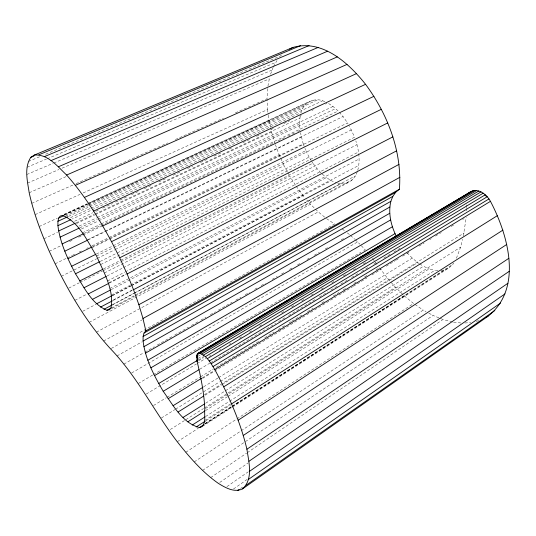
<?xml version="1.0" encoding="UTF-8"?>
<svg xmlns="http://www.w3.org/2000/svg" width="536" height="536" viewBox="0 0 536 536"><rect width="100%" height="100%" fill="white"/><g stroke="black" fill="none" stroke-linecap="round" stroke-linejoin="round"><path stroke-width="0.4" stroke-dasharray="2.68 2.01" d="M466.481 210.822L466.568 208.39M466.601 207.579L466.722 204.343M267.538 88.514L267.015 98.798L234.172 113.391M357.753 170.267C360.319 160.606 358.906 150.294 355.837 140.921M297.775 131.494L300.039 130.409L299.591 123.984L299.939 117.994L300.763 114.148M463.345 236.115L466.24 217.294M267.933 86.115L269.601 77.331M456.404 258.252L460.618 247.143L462.568 239.264M270.573 74.156L273.146 67.395M324.836 101.74C315.523 96.54 303.343 102.222 301.091 112.607L72.313 218.969M135.092 296.113L349.244 182.066L352.708 179.5L355.522 175.808L357.284 171.748M273.487 66.692L276.978 60.561M232.256 407.233L449.456 267.571L453.871 262.935M281.514 55.014L280.341 56.032L43.798 155.018M240.564 488.504L242.62 487.063M233.488 488.993L247.21 479.398M226.956 486.608L248.235 471.834M219.76 482.447L248.027 462.997M210.661 477.623L246.614 453.155M247.304 452.679L442.957 319.49L452.786 322.089M202.568 470.407L433.055 315.449L439.152 317.935M194.22 461.911L423.226 310.089L426.033 311.617M185.751 452.304L236.229 419.34M236.932 418.884L413.604 303.523L404.325 295.879L395.488 287.289L391.066 282.271M205.08 423.936L231.827 406.757M232.53 406.301L445.101 269.729L449.456 267.571M202.735 426.214L231.552 407.682M205.985 420.693L230.601 404.921M205.194 423.407L231.25 406.677M231.954 406.221L453.088 264.215M177.269 441.744L198.36 428.197M204.685 424.137L404.325 295.879M204.618 420.519L230.654 403.856M205.616 416.512L228.885 401.672M229.589 401.223L434.783 270.358L439.386 270.613M205.456 410.643L227.331 396.781M228.041 396.332L429.148 268.871L434.783 270.358M170.294 429.51L185.114 420.15M185.825 419.701L203.472 408.559M204.176 408.11L395.488 287.289M205.529 408.452L460.618 247.143M205.683 403.199L423.413 266.265L429.148 268.871M204.39 394.704L464.122 232.959M205.04 395.213L221.348 385.049M222.051 384.607L417.738 262.633L418.998 263.437M161.396 417.986L174.883 409.618M175.594 409.176L219.619 381.86M220.33 381.418L387.2 277.882L390.516 281.641M203.66 386.831L217.897 378.048M218.614 377.605L412.258 258.091L417.738 262.633M202.3 377.847L213.723 370.872M202.561 378.45L336.186 296.783M339.047 295.035L352.621 286.733M353.338 286.298L366.912 278.003M371.917 274.941L381.203 269.266M386.208 266.211L395.494 260.53M396.211 260.094L398.355 258.788M402.643 256.168L409.785 251.799M419.078 246.118L424.083 243.063M429.798 239.572L431.225 238.694M435.513 236.075L441.228 232.584M451.232 226.467L454.809 224.283M462.668 219.479L464.096 218.608M153.484 405.538L166.321 397.712M167.031 397.277L199.841 377.29M200.551 376.855L213.388 369.036M216.243 367.294L259.746 340.789M264.737 337.747L274.01 332.099M278.285 329.493L286.13 324.716M288.984 322.974L291.122 321.674M291.839 321.238L301.822 315.155M307.523 311.677L313.232 308.2M321.788 302.987L324.642 301.245M333.198 296.033L338.906 292.555M343.187 289.949L346.035 288.214M353.881 283.43L356.735 281.695M364.581 276.911L368.145 274.74M375.991 269.963L378.845 268.221M199.747 369.237L209.777 363.18M210.494 362.751L275.678 323.382M278.539 321.654L285.708 317.325M288.569 315.597L315.791 299.162M319.369 296.998L327.965 291.805M330.833 290.077L337.995 285.748M340.863 284.02L348.025 279.692M351.603 277.527L358.055 273.635M361.632 271.471L368.078 267.578M373.813 264.121L378.108 261.521M383.836 258.064L390.288 254.171M393.866 252.007L400.312 248.114M146.228 394.047L196.37 364.011M197.087 363.582L205.683 358.43M209.261 356.286L210.695 355.428M219.291 350.276L220.725 349.418M229.321 344.273L230.748 343.409M239.344 338.263L242.212 336.548M249.374 332.253L252.242 330.538M259.404 326.243L262.265 324.528M281.608 312.944L283.758 311.657M291.638 306.934L293.782 305.647M301.661 300.93L304.528 299.209M310.974 295.349L314.558 293.205M321.004 289.34L323.865 287.624M331.744 282.901L333.895 281.614M343.208 276.04L346.075 274.325M353.237 270.03L356.098 268.315M363.261 264.02L366.128 262.305M198.146 359.951L203.888 356.527M198.555 360.688L203.58 357.686M198.628 355.904L200.069 355.053M198.085 358.356L202.4 355.783M138.188 383.568L152.606 375.073M153.323 374.651L360.902 252.315M363.783 250.614L365.224 249.763L360.339 244.697M131.642 372.996L357.626 241.883L359.797 244.135M123.816 364.165L144.171 352.527M144.901 352.112L154.348 346.712M157.256 345.043L171.795 336.735M174.703 335.074L188.518 327.174M191.426 325.513L197.972 321.768M200.879 320.106L205.965 317.198M210.326 314.706L215.418 311.798M218.326 310.13L225.596 305.976M226.319 305.56L232.135 302.237M235.773 300.16L240.858 297.245M245.22 294.753L249.582 292.261M254.674 289.353L257.582 287.685M261.213 285.608L265.575 283.115M272.12 279.377L277.206 276.469M281.567 273.97L283.752 272.724M289.567 269.4L292.475 267.739M297.56 264.831L299.745 263.578M307.014 259.424L309.192 258.178M314.284 255.27L319.369 252.356M325.185 249.032L328.823 246.955M341.177 239.887L344.085 238.225M116.995 355.944L141.772 341.968M111.28 348.447L334.571 223.981L326.324 218.52M103.562 341.064L142.395 319.704M96.4 332.179L318.257 211.894L325.7 218.011M89.177 322.33L310.485 204.229L314.927 208.611M110.912 308.14L352.708 179.5M112.198 308.307L134.348 296.509M111.836 305.058L133.987 293.306M134.73 292.917L355.522 175.808M112.821 304.622L340.822 183.68L345.238 183.466L349.244 182.066M113.444 299.905L132.68 289.755M113.089 300.482L133.029 289.956M112.252 295.577L130.751 285.876M131.488 285.487L331.268 180.686L336.119 182.736M82.712 311.282L96.024 304.301M112.292 295.765L130.784 286.063M131.521 285.675L303.101 195.64L304.683 197.483M111.267 295.115L129.792 285.407M130.536 285.025L358.805 165.416M111.16 289.628L326.397 177.597L331.268 180.686M109.753 288.509L359.133 158.998M109.123 283.189L126.215 274.372M107.441 281.045L124.533 272.268M125.27 271.886L358.537 152.003M74.879 300.348L86.758 294.224M109.043 282.74L126.121 273.93M107.059 275.98L122.697 267.993M123.441 267.618L317.084 168.733L321.634 173.577M104.406 272.965L357.03 144.653M103.575 268.918L120.024 260.617M120.768 260.235L312.877 163.199L317.084 168.733M68.729 288.12L79.187 282.827M79.931 282.452L102.343 271.109M103.086 270.734L120.272 262.037M121.015 261.655L289.842 176.217L295.772 185.59M100.734 264.523L354.638 137.189L349.499 126.375M100.199 261.441L116.667 253.213M117.418 252.845L309.105 157.115L311.617 161.169M96.54 256.007L113.036 247.846M113.779 247.478L351.448 129.859M61.359 276.275L96.614 258.767M97.358 258.392L114.61 249.823M115.361 249.454L284.134 165.637L287.557 171.982M96.339 254.051L305.855 150.629L304.977 148.392M55.087 263.812L66.364 258.319M67.114 257.95L71.63 255.752M72.38 255.391L74.638 254.292M79.147 252.094L81.405 250.995M86.665 248.429L88.165 247.699M91.931 245.863L108.466 237.803M109.217 237.441L279.135 154.656L274.914 143.42M92.768 246.587L108.553 238.889M109.304 238.52L303.222 143.909L300.448 132.647M91.964 247.712L109.257 239.264M110.007 238.902L347.549 122.898L349.103 125.679M88.145 239.914L301.265 137.109M87.174 239.914L104.48 231.565M105.237 231.204L343.073 116.54L347.549 122.898M82.316 232.872L100.433 224.242M101.19 223.881L338.183 110.999L333.03 106.443L327.784 103.006L325.513 104.071M84.052 233.482L275.115 142.308M278.137 140.861L284.931 137.618M287.953 136.178L294.753 132.935M49.252 251.263L61.325 245.495M69.626 241.528L73.405 239.726M78.685 237.2L102.081 226.018M79.717 227.867L97.096 219.653M97.854 219.298L299.591 123.984M81.432 228.993L98.075 221.107M98.832 220.752L335.623 108.587M79.08 226.105L96.467 217.918M97.217 217.556L333.03 106.443M76.045 222.849L94.202 214.346M94.952 213.991L299.939 117.994M43.919 238.788L57.533 232.403M76.44 223.539L94.584 215.03M95.341 214.675L271.538 132.064L270.653 128.017M74.598 221.234L92.788 212.738M95.823 211.318L99.616 209.549M102.644 208.136L112.5 203.533M115.535 202.119L126.905 196.806M131.454 194.682L139.789 190.789M144.338 188.665L152.68 184.773M158.743 181.939L167.078 178.046M173.141 175.218L179.969 172.029M187.546 168.492L192.853 166.013M200.43 162.475L207.258 159.286M214.078 156.103L220.899 152.914M229.24 149.021L233.033 147.253M242.882 142.65L249.709 139.467M256.53 136.278L261.079 134.154M270.935 129.558L273.206 128.493M283.819 123.535L289.882 120.707M299.738 116.104L301.252 115.394M311.865 110.443L313.386 109.733M68.554 216.383L89.043 206.916M89.8 206.568L303.041 107.991M70.511 217.663L90.256 208.511M91.013 208.156L322.625 100.788M63.998 214.728L86.785 204.243M89.827 202.843L313.171 100.111M39.175 226.527L57.386 218.145M64.213 215.003L87.736 204.183M88.494 203.834L269.065 120.734L268.302 115.166M65.539 214.909L87.582 204.759M88.34 204.404L305.748 104.292M65.426 216.182L88.226 205.67M88.983 205.322L317.707 99.823M64.012 214.326L86.785 203.861M87.542 203.506L309.151 101.632M35.088 214.655L80.058 194.327M83.107 192.953L267.538 109.592L267.055 99.629M31.738 203.332L72.99 185.007M76.045 183.647L114.242 166.676M115.006 166.341L167.714 142.918M175.352 139.528L223.479 118.141M29.192 192.746L65.982 176.659M27.524 183.078L58.973 169.517M62.042 168.197L269.119 78.919M26.8 174.515L52.99 163.359M53.761 163.031L271.786 70.189M27.075 167.245L46.364 159.112M47.134 158.79L275.531 62.498M28.388 161.47L39.945 156.633M476.263 321.319L478.608 320.695M440.86 270.526L445.101 269.729M464.886 322.98L470.735 322.618M453.59 322.176L460.786 322.967M337.687 183.051L340.822 183.68M439.909 318.243L442.957 319.49M428.84 313.151L433.055 315.449M419.628 263.839L423.413 266.265M414.978 304.461L423.226 310.089M342.182 228.912L344.755 230.909M347.328 232.905L349.901 234.902M322.23 174.079L326.397 177.597M350.497 235.438L354.658 239.197M355.247 239.733L357.626 241.883M315.483 209.161L318.257 211.894M407.125 252.771L412.258 258.091M339.268 112.232L343.073 116.54M306.793 199.935L310.485 204.229M379.555 267.786L387.2 277.882M372.574 258.446L377.565 265.119M296.194 186.26L303.101 195.64M312.039 161.845L312.877 163.199M287.939 172.686L289.842 176.217M305.855 150.629L309.105 157.115M279.135 154.656L280.469 157.584M280.804 158.314L284.134 165.637M303.222 143.909L304.683 147.641M271.538 132.064L274.687 142.663M269.065 120.734L270.479 127.206M267.538 109.592L268.194 114.369"/><path stroke-width="0.8" d="M57.922 225.663L57.928 221.294L58.699 218.058L60.22 216.068L62.478 215.425C79.194 221.897 87.623 241.763 96.54 256.007C103.609 272.188 114.456 289.902 110.912 308.14L109.244 309.882L106.899 310.264C91.616 303.865 83.971 287.021 75.489 273.782C67.549 258.674 60.012 242.781 57.922 225.663L70.799 219.673M143.072 341.084L143.119 336.474L144.037 333.024L145.832 330.859L399.407 189.248C402.268 151.581 387.689 114.269 365.565 84.313C348.728 63.06 322.344 38.961 292.991 47.429L34.264 155.092L30.78 157.363C23.939 167.835 27.477 181.255 29.192 192.746C33.607 212.946 40.944 232.376 49.252 251.263C65.325 286.204 84.447 320.354 110.557 348.849C137.243 376.48 154.06 411.481 177.269 441.744C189.342 457.087 202.286 472.129 218.38 483.398C225.401 487.706 234.292 492.919 242.56 488.879L488.001 316.267C523.243 288.435 508.168 234.922 490.453 201.328C486.889 194.803 478.722 187.814 470.977 191.58L197.831 353.479L196.618 355.529L197.121 361.545C200.913 377.103 204.028 392.875 204.819 408.901C204.022 414.703 206.427 421.899 202.032 426.669L199.452 427.554C182.247 422.971 172.954 404.814 163.219 391.3C154.107 375.749 145.377 359.2 143.072 341.084L390.851 201.335L392.814 196.37L395.682 192.297L399.407 189.248M396.359 236.343C391.052 225.649 387.984 213.167 390.851 201.335M197.121 361.545L197.831 353.479L472.672 190.823M242.56 488.879C253.495 478.929 248.764 461.965 246.908 449.235C240.322 421.216 228.303 394.831 214.789 369.538C210.775 363.308 206.628 355.046 198.876 353.157M470.977 191.58L461.623 197.416M237.823 490.427L239.197 489.469M246.178 485.201L494.862 310.498M248.523 479.365L500.577 303.021M249.481 471.365L504.966 293.909M248.965 461.275L507.88 283.289M246.908 449.235L509.2 271.343M243.29 435.453L508.832 258.305M238.158 420.217L506.734 244.456M199.452 427.554L203.673 424.84M231.592 403.876L502.922 230.112M196.143 426.998L205.281 421.142M192.216 425.055L204.913 416.961M187.814 421.825L204.752 411.092M183.064 417.423L204.27 404.09M223.74 386.838L497.455 215.613M178.099 412.003L203.62 396.097M173.048 405.725L202.95 387.273M214.789 369.538L490.453 201.328M168.049 398.764L201.59 378.282M213.053 366.557L488.959 198.943M163.219 391.3L199.03 369.673M211.184 363.703L487.217 196.745L485.1 195.499M209.228 361.056L485.268 194.803M207.244 358.705L483.177 193.174M158.676 383.521L197.429 360.38M205.301 356.708L481 191.895M196.478 357.19L197.911 356.333M201.717 353.981L476.638 190.521M203.439 355.12L478.802 191.004M197.074 354.276L211.452 345.753M212.886 344.903L217.918 341.914M219.358 341.064L225.107 337.653M226.547 336.802L228.705 335.523M230.138 334.672L243.083 326.994M244.517 326.143L249.548 323.161M250.989 322.31L256.737 318.9M258.178 318.042L260.335 316.769M261.776 315.912L274.713 308.24M276.147 307.389L281.186 304.408M282.619 303.55L288.368 300.14M289.809 299.289L302.746 291.618M304.187 290.767L309.218 287.778M310.659 286.928L312.816 285.648M314.25 284.797L320.005 281.387M321.439 280.536L334.377 272.864M335.817 272.007L340.849 269.025M342.29 268.174L344.447 266.895M345.881 266.044L372.48 250.272M373.92 249.421L376.078 248.141M377.512 247.284L404.111 231.519M405.551 230.661L407.708 229.381M409.142 228.53L435.741 212.759M437.182 211.908L460.183 198.266M200.183 353.325L474.581 190.461M196.618 355.529L198.052 354.671M154.536 375.629L394.998 233.642M150.897 367.803L392.392 226.762M147.849 360.246L390.623 219.907M145.491 353.15L389.759 213.274M143.876 346.698L389.826 207.023M143.119 336.474L392.814 196.37M144.037 333.024L395.682 192.297M145.832 330.859L142.978 318.485L399.91 177.295M142.978 318.485L138.864 304.669L398.992 164.391M106.899 310.264L111.327 307.905M103.964 309.319L112.078 305.011M100.534 307.108L112.352 300.87M138.864 304.669L133.538 289.715L396.633 150.81M96.708 303.731L111.508 295.966M92.601 299.289L110.416 290.016M289.587 49.191L292.991 47.429M88.319 293.922L108.379 283.571M133.538 289.715L127.106 273.963L392.861 136.874M485.864 317.359L488.001 316.267M83.971 287.772L106.309 276.362M79.656 281.005L102.832 269.3M127.106 273.963L119.702 257.803L387.736 122.918M75.489 273.782L99.448 261.816M71.556 266.285L95.589 254.419M34.264 155.092C47.938 153.799 57.667 166.636 66.618 175.038C84.467 195.138 98.745 218.085 111.515 241.656L381.371 109.277M67.972 258.687L92.018 246.955M64.802 251.176L87.395 240.275M62.149 243.934L83.294 233.843M102.751 225.944L373.92 96.306M60.072 237.147L78.966 228.222M58.652 230.996L75.288 223.204M93.646 211.07L365.565 84.313M57.928 221.294L67.797 216.738M58.699 218.058L64.019 215.606M84.427 197.422L356.527 73.593M75.348 185.329L347.033 64.387M66.618 175.038L337.318 56.883M58.451 166.756L327.61 51.201M51.007 160.606L318.136 47.429M44.434 156.626L309.098 45.573M30.78 157.363L33.868 156.077M38.827 154.81L300.663 45.6M111.515 241.656L119.702 257.803"/></g></svg>
